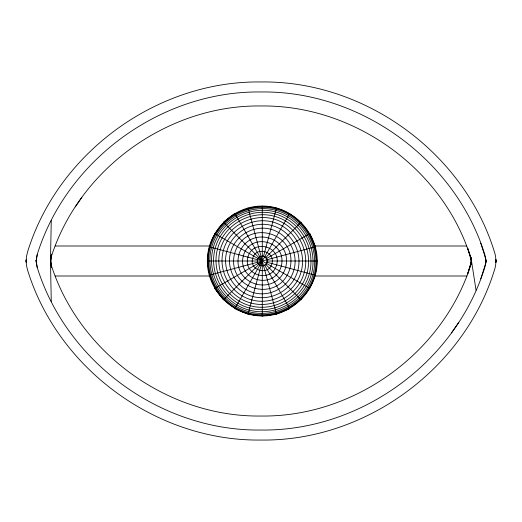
<?xml version="1.0" encoding="UTF-8"?>
<svg xmlns="http://www.w3.org/2000/svg" width="522" height="522" viewBox="0 0 522 522"><rect width="100%" height="100%" fill="white"/><g stroke="black" fill="none" stroke-linecap="round" stroke-linejoin="round"><path stroke-width="0.78" d="M471.001 257.614L471.464 259.754L471.001 264.386M50.477 261.385L50.601 257.777M471.464 259.754L471.49 261.94L471.418 259.441M26.113 260.178L26.452 265.496L27.744 270.631C58.412 369.622 157.376 441.481 261 440.039C364.624 441.481 463.588 369.622 494.256 270.631C496.442 264.458 496.442 257.542 494.256 251.369C463.588 152.378 364.624 80.519 261 81.961C157.376 80.519 58.412 152.378 27.744 251.369L26.452 256.504L26.113 261.822M485.897 260.732L484.814 254.664C455.452 159.615 360.474 90.58 261 91.97C161.526 90.58 66.548 159.615 37.186 254.664L36.109 261.535L37.186 267.336C66.548 362.385 161.526 431.42 261 430.03C360.474 431.42 455.452 362.385 484.814 267.336L485.851 262.344M485.878 261.809L485.891 260.465L485.865 262.077M495.887 261.822L495.887 260.178M51.26 220.617L50.471 261L51.26 301.383M36.103 260.732L36.122 260.191M485.891 261.535L485.806 259.121L485.806 262.879L485.897 261.268M471.503 261.783L471.523 260.53C445.338 170.139 354.79 104.733 261 105.973C168.091 104.713 79.181 168.717 51.104 257.32C50.19 260.002 50.314 263.356 50.947 257.777M51.574 254.188L50.654 258.984L50.549 263.871M471.523 261.385L467.66 248.152L471.092 257.927M50.497 260.224L50.588 263.636M471.444 262.403L471.483 259.969L471.373 262.866M207.332 261C207.149 231.592 232.871 205.87 262.279 206.053C291.687 205.87 317.409 231.592 317.226 261C317.409 290.408 291.687 316.13 262.279 315.947C232.871 316.13 207.149 290.408 207.332 261L257.281 261C257.039 254.579 267.525 254.579 267.277 261C267.525 267.421 257.039 267.421 257.281 261M50.627 259.14L50.601 262.71L50.53 259.806L51.104 257.32L50.654 258.984M36.103 261.268L37.186 254.664M289.743 213.439L234.809 308.587L248.061 314.074L262.279 261L234.809 213.413L223.429 222.15L262.279 261L223.429 299.85M276.497 207.952L263.577 256.171M471.092 264.073L470.896 264.68C442.819 353.283 353.909 417.287 261 416.027C168.091 417.287 79.181 353.283 51.104 264.68L50.627 262.866L51.574 267.812M471.523 261.47L467.66 273.848L471.529 261.157L476.038 290.252M480.742 278.859L485.773 263.147M451.458 332.905L458.433 322.74M75.325 206.882L81.882 197.323M217.035 231.259L217.994 230.006M221.843 224.995L223.285 223.109M301.279 298.891L302.238 297.631M306.564 291.994L308.489 289.488M265.815 257.463L301.135 222.15M226.9 220.082L230.032 217.674M263.577 265.828L266.611 263.499L267.107 259.708L264.778 256.674L262.279 256.002M294.525 304.326L295.778 303.36M214.699 288.47L262.279 261L209.231 246.789M266.611 258.501L309.866 233.53L315.327 246.789L209.205 275.218M248.067 314.048L262.279 315.921L276.497 314.048L289.756 308.587L264.778 265.326M55.228 245.999L210.066 245.999M314.381 245.999L466.772 245.999M267.277 261L317.226 261M55.228 276.001L210.066 276.001M314.381 276.001L466.772 276.001M267.107 262.292L315.353 275.218M309.866 288.47L214.718 233.543M265.815 264.537L301.135 299.85M217.035 290.741L217.994 291.994M221.843 297.005L223.285 298.891M214.718 288.457L223.449 299.837M212.996 283.126L213.903 285.312M50.908 264.073L51.104 264.68L51.104 255.702M480.742 243.141L485.773 258.853M50.477 261.47L51.104 264.68L50.471 261.157L50.601 264.223M276.497 314.048L248.061 207.926M50.523 262.096L50.53 259.806L50.719 263.329M37.186 267.336L36.109 260.465M50.51 261.933L50.484 261.548M471.51 260.289L471.523 260.615M50.556 262.396L50.562 264.008M495.874 259.767L495.874 262.233M495.854 259.362L495.854 262.638M470.896 257.32L470.896 264.68M262.279 206.053L262.279 315.947M257.45 259.708L257.45 262.292M26.126 259.767L26.126 262.233M209.596 246.88C201.864 275.035 219.919 306.31 248.165 313.683C276.314 321.415 307.588 303.36 314.968 275.12C322.7 246.965 304.646 215.69 276.399 208.317C248.25 200.585 216.976 218.64 209.596 246.88M210.392 247.095C202.777 274.82 220.565 305.618 248.381 312.887C276.099 320.501 306.897 302.721 314.166 274.905C321.78 247.18 304 216.382 276.184 209.113C248.459 201.499 217.661 219.279 210.392 247.095M211.599 247.421C204.161 274.5 221.53 304.58 248.7 311.68C275.779 319.118 305.866 301.749 312.965 274.579C320.404 247.5 303.034 217.42 275.864 210.32C248.779 202.882 218.698 220.251 211.599 247.421M213.198 247.852C205.994 274.076 222.816 303.204 249.131 310.081C275.355 317.285 304.489 300.463 311.36 274.148C318.564 247.924 301.742 218.796 275.433 211.919C249.209 204.715 220.075 221.537 213.198 247.852M215.188 248.381C208.278 273.541 224.414 301.501 249.66 308.091C274.826 315.007 302.78 298.865 309.376 273.619C316.286 248.459 300.143 220.499 274.898 213.909C249.738 206.993 221.785 223.135 215.188 248.381M217.511 249.007C210.94 272.921 226.287 299.498 250.286 305.768C274.207 312.339 300.776 296.998 307.047 272.993C313.618 249.079 298.277 222.502 274.278 216.232C250.358 209.661 223.781 225.002 217.511 249.007M220.238 249.731C214.066 272.197 228.473 297.155 251.017 303.041C273.482 309.213 298.434 294.806 304.326 272.269C310.492 249.803 296.085 224.845 273.548 218.959C251.082 212.787 226.124 227.194 220.238 249.731M223.331 250.567C217.615 271.375 230.965 294.493 251.845 299.948C272.654 305.664 295.772 292.313 301.227 271.433C306.943 250.625 293.599 227.507 272.719 222.052C251.904 216.336 228.786 229.687 223.331 250.567M226.776 251.487C221.563 270.455 233.732 291.53 252.765 296.509C271.74 301.716 292.816 289.547 297.788 270.513C302.995 251.545 290.832 230.47 271.792 225.491C252.824 220.284 231.748 232.453 226.776 251.487M230.528 252.491C225.869 269.456 236.747 288.307 253.77 292.751C270.742 297.416 289.586 286.532 294.036 269.509C298.695 252.544 287.811 233.693 270.787 229.249C253.822 224.584 234.972 235.468 230.528 252.491M234.554 253.568C225.798 290.193 279.283 304.528 290.004 268.432C298.767 231.807 245.281 217.472 234.554 253.568M238.822 254.716C231.409 285.704 276.667 297.827 285.736 267.284C293.149 236.296 247.898 224.173 238.822 254.716M243.291 255.91C236.936 280.797 274.337 290.813 281.273 266.089C287.629 241.203 250.227 231.187 243.291 255.91M247.911 257.15C242.723 275.753 271.845 283.557 276.647 264.85C281.841 246.247 252.72 238.443 247.911 257.15M252.648 258.416C248.863 270.67 269.065 276.079 271.916 263.584C275.701 251.33 255.493 245.921 252.648 258.416"/></g></svg>
